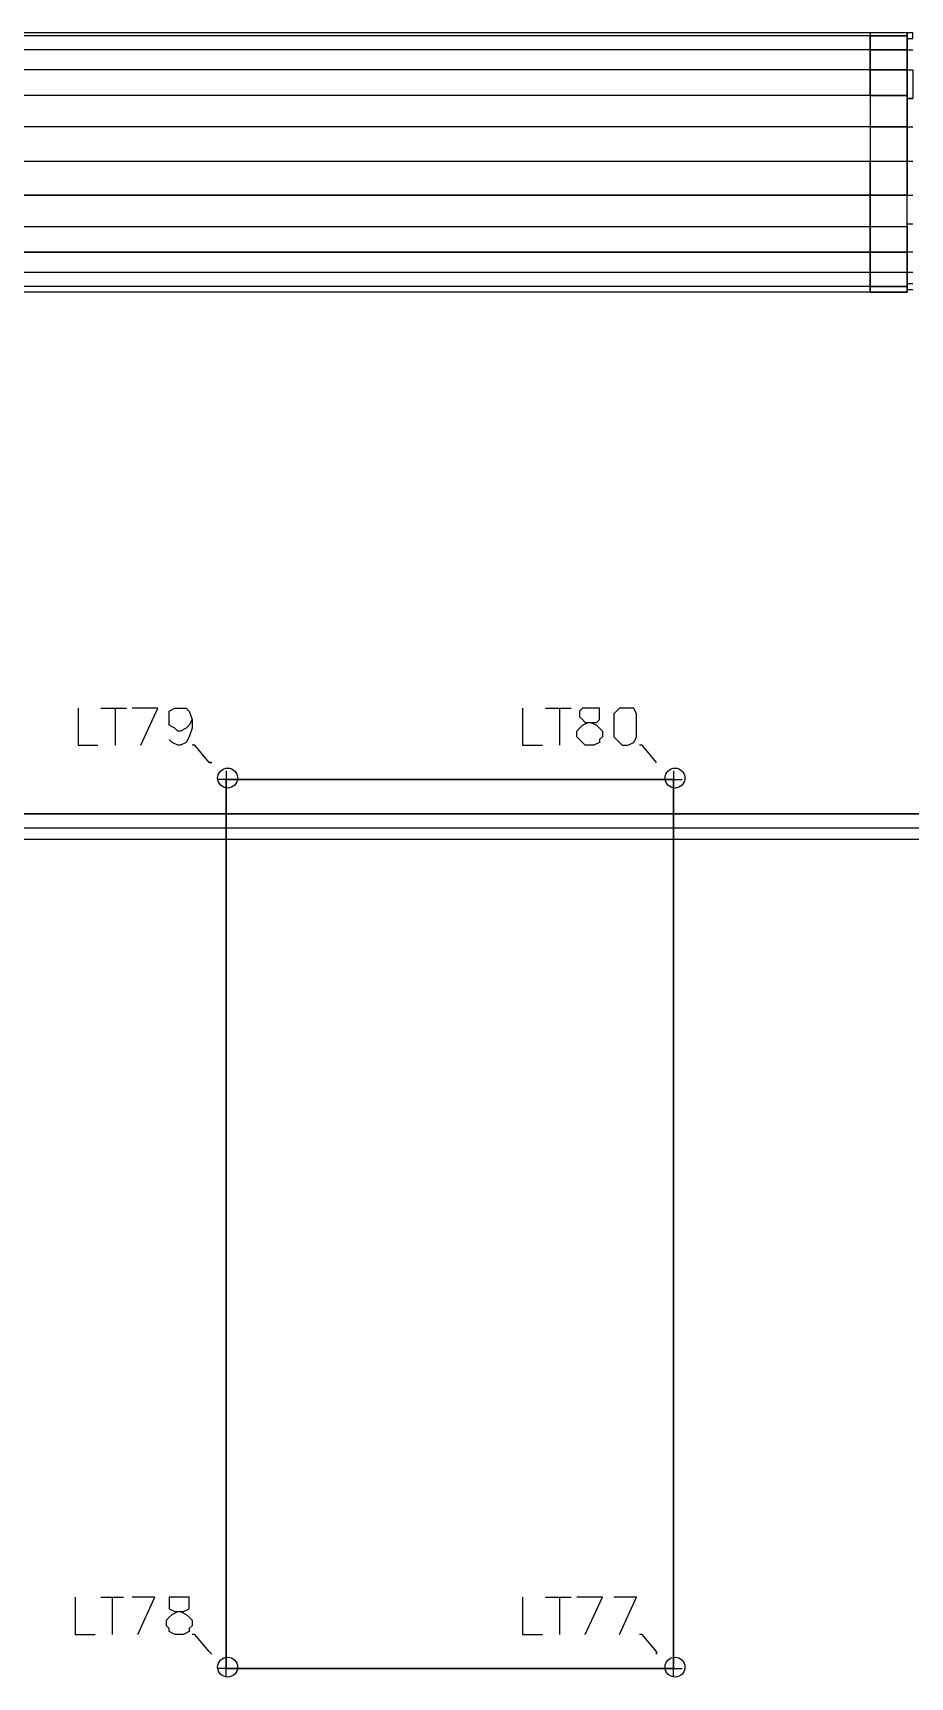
# Model space of a CAD drawing. Header units: metres. Extents: x 114 to 218, y 8 to 180.
# Drawn here: x 168.04 to 172.77, y 149.04 to 157.92 of the extents above; entities that cross this region are included whole.
import ezdxf

# ---------------------------------------------------------------- set-up
doc = ezdxf.new("R2010")
doc.units = ezdxf.units.M
doc.header["$MEASUREMENT"] = 0
for name, color, linetype in [('_Route', 7, 'Continuous'), ('E-LIGHT', 7, 'Continuous'), ('E-LIGHT-CLRANCE', 7, 'Continuous'), ('E-TFP-LIGHT', 7, 'Continuous'), ('M-SA2S-Conn', 7, 'Continuous'), ('M-SA2S-Round', 7, 'Continuous'), ('PL-NP-Pipe', 7, 'Continuous')]:
    doc.layers.add(name, color=color, linetype=linetype)

msp = doc.modelspace()

# ---------------------------------------------------------------- linework, layer by layer
at = {"layer": '_Route', "color": 4, "true_color": 0x00ffff}
msp.add_lwpolyline([(126.489, 153.6275), (187.0315, 153.6275), (202.3363, 153.6275)], dxfattribs=at)
msp.add_lwpolyline([(126.489, 153.6275), (187.0315, 153.6275), (202.3363, 153.6275)], dxfattribs=at)
at = {"layer": 'E-LIGHT', "color": 5, "true_color": 0x0000ff}
for points in [[(171.4959, 149.0899), (169.081, 149.0899), (169.081, 153.889), (171.4959, 153.889), (169.081, 153.889), (169.081, 149.0899), (171.4959, 149.0899)], [(169.081, 153.889), (169.081, 153.889)], [(169.081, 153.889), (169.081, 153.889)], [(171.4959, 153.889), (171.4959, 149.0899), (171.4959, 153.889)], [(171.4959, 153.889), (171.4959, 153.889)], [(171.4959, 153.889), (171.4959, 153.889)], [(169.081, 149.0899), (169.081, 149.0899)], [(169.081, 149.0899), (169.081, 149.0899)], [(171.4959, 149.0899), (171.4959, 149.0899)], [(171.4959, 149.0899), (171.4959, 149.0899)]]:
    msp.add_lwpolyline(points, dxfattribs=at)
at = {"layer": 'E-LIGHT-CLRANCE', "color": 150, "true_color": 0x007fff}
for points in [[(171.4959, 149.0899), (169.081, 149.0899), (169.081, 153.889), (171.4959, 153.889), (169.081, 153.889), (169.081, 149.0899), (171.4959, 149.0899)], [(169.081, 153.889), (169.081, 153.889)], [(169.081, 153.889), (169.081, 153.889)], [(171.4959, 153.889), (171.4959, 149.0899), (171.4959, 153.889)], [(171.4959, 153.889), (171.4959, 153.889)], [(171.4959, 153.889), (171.4959, 153.889)], [(169.081, 149.0899), (169.081, 149.0899)], [(169.081, 149.0899), (169.081, 149.0899)], [(171.4959, 149.0899), (171.4959, 149.0899)], [(171.4959, 149.0899), (171.4959, 149.0899)]]:
    msp.add_lwpolyline(points, dxfattribs=at)
at = {"layer": 'E-TFP-LIGHT', "color": 5, "true_color": 0x0000ff}
for points in [[(168.2812, 154.2735), (168.2812, 154.0736), (168.3888, 154.0736)], [(168.4042, 154.2735), (168.5426, 154.2735)], [(168.4811, 154.2735), (168.4811, 154.0736)], [(168.6196, 154.0736), (168.7119, 154.2735), (168.5734, 154.2735)], [(168.8964, 154.212), (168.881, 154.1813), (168.8657, 154.1659), (168.8349, 154.1505), (168.8195, 154.1505), (168.8041, 154.1659), (168.7734, 154.1813), (168.7734, 154.212), (168.7734, 154.2274), (168.7734, 154.2582), (168.8041, 154.2735), (168.8195, 154.2735), (168.8349, 154.2735), (168.8657, 154.2735), (168.881, 154.2582), (168.8964, 154.212), (168.8964, 154.1659), (168.881, 154.1197), (168.8657, 154.089), (168.8349, 154.0736), (168.8195, 154.0736), (168.7888, 154.089), (168.7734, 154.1043)], [(170.6807, 154.2735), (170.6807, 154.0736), (170.7884, 154.0736)], [(170.8038, 154.2735), (170.9422, 154.2735)], [(170.8807, 154.2735), (170.8807, 154.0736)], [(171.0191, 154.2735), (171.0037, 154.2735), (170.9884, 154.2582), (170.9884, 154.2274), (171.0037, 154.212), (171.0191, 154.1966), (171.0499, 154.1966), (171.0806, 154.1813), (171.096, 154.1659), (171.1114, 154.1505), (171.1114, 154.1197), (171.096, 154.1043), (171.096, 154.089), (171.0653, 154.0736), (171.0191, 154.0736), (171.0037, 154.089), (170.9884, 154.1043), (170.973, 154.1197), (170.973, 154.1505), (170.9884, 154.1659), (171.0037, 154.1813), (171.0345, 154.1966), (171.0806, 154.1966), (171.096, 154.212), (171.096, 154.2274), (171.096, 154.2582), (171.096, 154.2735), (171.0653, 154.2735), (171.0191, 154.2735)], [(171.2191, 154.2735), (171.2037, 154.2735), (171.1729, 154.2428), (171.1729, 154.1966), (171.1729, 154.1659), (171.1729, 154.1197), (171.2037, 154.089), (171.2191, 154.0736), (171.2498, 154.0736), (171.2806, 154.089), (171.296, 154.1197), (171.296, 154.1659), (171.296, 154.1966), (171.296, 154.2428), (171.2806, 154.2735), (171.2498, 154.2735), (171.2191, 154.2735)], [(168.9887, 153.9813), (168.9118, 154.0736), (168.8964, 154.0736)], [(171.4037, 153.9813), (171.3268, 154.0736), (171.3114, 154.0736)], [(168.9887, 153.9813), (169.0041, 153.9813), (169.0041, 153.9813), (168.9887, 153.9813), (168.9887, 153.9813)], [(169.081, 153.9352), (169.081, 153.889), (169.1272, 153.889)], [(171.4037, 153.9813), (171.4037, 153.9813), (171.4037, 153.9813), (171.4037, 153.9813)], [(171.4959, 153.9352), (171.4959, 153.889), (171.5421, 153.889)], [(169.081, 153.8429), (169.081, 153.889), (169.0349, 153.889)], [(169.081, 153.889), (169.081, 153.889)], [(169.081, 153.889), (169.081, 153.889)], [(169.1272, 153.889), (169.1272, 153.889)], [(171.4959, 153.8429), (171.4959, 153.889), (171.4498, 153.889)], [(171.4959, 153.889), (171.4959, 153.889)], [(171.4959, 153.889), (171.4959, 153.889)], [(171.5421, 153.889), (171.5421, 153.889)], [(168.2658, 149.4744), (168.2658, 149.2745), (168.3735, 149.2745)], [(168.4042, 149.4744), (168.5273, 149.4744)], [(168.4657, 149.4744), (168.4657, 149.2745)], [(168.6042, 149.2745), (168.6965, 149.4744), (168.5734, 149.4744)], [(168.8041, 149.4744), (168.7734, 149.4744), (168.7734, 149.4591), (168.7734, 149.4283), (168.7734, 149.4129), (168.8041, 149.3975), (168.8349, 149.3975), (168.8657, 149.3822), (168.881, 149.3668), (168.8964, 149.3514), (168.8964, 149.3206), (168.881, 149.3053), (168.881, 149.2899), (168.8503, 149.2745), (168.8041, 149.2745), (168.7734, 149.2899), (168.7734, 149.3053), (168.758, 149.3206), (168.758, 149.3514), (168.7734, 149.3668), (168.7888, 149.3822), (168.8195, 149.3975), (168.8503, 149.3975), (168.881, 149.4129), (168.881, 149.4283), (168.881, 149.4591), (168.881, 149.4744), (168.8503, 149.4744), (168.8041, 149.4744)], [(170.6807, 149.4744), (170.6807, 149.2745), (170.7884, 149.2745)], [(170.8038, 149.4744), (170.9422, 149.4744)], [(170.8807, 149.4744), (170.8807, 149.2745)], [(171.0191, 149.2745), (171.1114, 149.4744), (170.973, 149.4744)], [(171.2037, 149.2745), (171.296, 149.4744), (171.1729, 149.4744)], [(168.9887, 149.1822), (168.9118, 149.2745), (168.8964, 149.2745)], [(171.4037, 149.1822), (171.3268, 149.2745), (171.3114, 149.2745)], [(168.9887, 149.1822), (169.0041, 149.1668), (169.0041, 149.1668), (168.9887, 149.1822), (168.9887, 149.1822)], [(169.081, 149.1361), (169.081, 149.0899), (169.1272, 149.0899)], [(171.4037, 149.1822), (171.4037, 149.1668), (171.4037, 149.1668), (171.4037, 149.1822), (171.4037, 149.1822)], [(171.4959, 149.1361), (171.4959, 149.0899), (171.5421, 149.0899)], [(169.081, 149.0437), (169.081, 149.0899), (169.0349, 149.0899)], [(169.081, 149.0899), (169.081, 149.0899)], [(169.081, 149.0899), (169.081, 149.0899)], [(169.1272, 149.0899), (169.1272, 149.0899)], [(171.4959, 149.0437), (171.4959, 149.0899), (171.4498, 149.0899)], [(171.4959, 149.0899), (171.4959, 149.0899)], [(171.4959, 149.0899), (171.4959, 149.0899)], [(171.5421, 149.0899), (171.5421, 149.0899)]]:
    msp.add_lwpolyline(points, dxfattribs=at)
for centre in [(169.0887, 153.8967), (171.5036, 153.8967), (169.0887, 149.0976), (171.5036, 149.0976)]:
    msp.add_circle(centre, 0.0538, dxfattribs=at)
at = {"layer": 'M-SA2S-Conn', "color": 5, "true_color": 0x0000ff}
for points in [[(172.5573, 157.919), (172.5573, 157.9036), (172.7572, 157.9036), (172.7572, 157.919), (172.5573, 157.919), (172.5573, 157.9036)], [(172.5573, 157.919), (172.5573, 157.919)], [(172.5573, 157.9036), (172.5573, 157.8267), (172.7572, 157.8267), (172.7572, 157.9036)], [(172.5573, 157.8267), (172.5573, 157.9036), (172.7572, 157.9036)], [(172.5573, 157.9036), (172.5573, 157.9036)], [(172.5573, 157.9036), (172.5573, 157.9036)], [(172.7572, 156.8731), (172.7572, 157.0423), (172.7572, 157.2268), (172.7572, 157.4114), (172.7572, 157.5806), (172.7572, 157.7191), (172.7572, 157.8267), (172.7572, 157.9036), (172.7572, 157.919), (172.7572, 157.8882), (172.7572, 157.8267), (172.7572, 157.7191), (172.7572, 157.5652)], [(172.788, 157.8882), (172.788, 157.919), (172.7572, 157.919), (172.7572, 157.8882), (172.788, 157.8882)], [(172.7572, 157.919), (172.7572, 157.919)], [(172.7572, 157.919), (172.7572, 157.919)], [(172.7572, 157.9036), (172.7572, 157.9036)], [(172.7572, 157.9036), (172.7572, 157.9036)], [(172.5573, 157.8267), (172.5573, 157.7191), (172.7572, 157.7191), (172.7572, 157.8267)], [(172.5573, 157.7191), (172.5573, 157.8267), (172.7572, 157.8267)], [(172.5573, 157.8267), (172.5573, 157.8267)], [(172.5573, 157.8267), (172.5573, 157.8267)], [(172.7572, 157.8882), (172.788, 157.8882)], [(172.7572, 157.8882), (172.7572, 157.8267), (172.788, 157.8267)], [(172.7572, 157.8882), (172.7572, 157.8882)], [(172.7572, 157.8882), (172.7572, 157.8882)], [(172.7572, 157.8267), (172.788, 157.8267)], [(172.7572, 157.8267), (172.7572, 157.7191), (172.788, 157.7191)], [(172.7572, 157.8267), (172.7572, 157.8267)], [(172.7572, 157.8267), (172.7572, 157.8267)], [(172.7572, 157.8267), (172.7572, 157.8267)], [(172.7572, 157.8267), (172.7572, 157.8267)], [(172.5573, 157.7191), (172.5573, 157.5806), (172.7572, 157.5806), (172.7572, 157.7191)], [(172.7572, 157.5806), (172.5573, 157.5806), (172.5573, 157.7191), (172.7572, 157.7191)], [(172.5573, 157.7191), (172.5573, 157.7191)], [(172.5573, 157.7191), (172.5573, 157.7191)], [(172.7572, 157.7191), (172.788, 157.7191), (172.788, 157.5652), (172.7572, 157.5652), (172.7572, 157.4114), (172.788, 157.4114)], [(172.7572, 157.7191), (172.7572, 157.5652), (172.788, 157.5652)], [(172.7572, 157.7191), (172.7572, 157.7191)], [(172.7572, 157.7191), (172.7572, 157.7191)], [(172.7572, 157.7191), (172.7572, 157.7191)], [(172.7572, 157.7191), (172.7572, 157.7191)], [(172.5573, 157.5806), (172.5573, 157.4114), (172.5573, 157.2268)], [(172.5573, 157.5806), (172.5573, 157.4114), (172.7572, 157.4114), (172.7572, 157.5806)], [(172.5573, 157.5806), (172.5573, 157.5806)], [(172.5573, 157.5806), (172.5573, 157.5806)], [(172.7572, 157.5806), (172.7572, 157.5806)], [(172.7572, 157.5806), (172.7572, 157.5806)], [(172.7572, 157.5652), (172.7572, 157.4114), (172.788, 157.4114)], [(172.7572, 157.5652), (172.7572, 157.5652)], [(172.7572, 157.5652), (172.7572, 157.5652)], [(172.5573, 157.4114), (172.7572, 157.4114)], [(172.5573, 157.4114), (172.5573, 157.2268), (172.7572, 157.2268), (172.7572, 157.4114)], [(172.5573, 157.4114), (172.5573, 157.4114)], [(172.5573, 157.4114), (172.5573, 157.4114)], [(172.7572, 157.4114), (172.7572, 157.2268), (172.7572, 157.0423)], [(172.7572, 157.4114), (172.7572, 157.2268), (172.788, 157.2268)], [(172.7572, 157.4114), (172.7572, 157.4114)], [(172.7572, 157.4114), (172.7572, 157.4114)], [(172.7572, 157.4114), (172.7572, 157.4114)], [(172.7572, 157.4114), (172.7572, 157.4114)], [(172.5573, 157.0423), (172.5573, 157.2268), (172.7572, 157.2268)], [(172.5573, 157.2268), (172.5573, 157.0423), (172.7572, 157.0423), (172.7572, 157.2268)], [(172.5573, 157.2268), (172.5573, 157.2268)], [(172.5573, 157.2268), (172.5573, 157.2268)], [(172.7572, 157.2268), (172.788, 157.2268)], [(172.7572, 157.2268), (172.7572, 157.0423), (172.788, 157.0423)], [(172.7572, 157.2268), (172.7572, 157.2268)], [(172.7572, 157.2268), (172.7572, 157.2268)], [(172.7572, 157.2268), (172.7572, 157.2268)], [(172.7572, 157.2268), (172.7572, 157.2268)], [(172.5573, 156.8731), (172.5573, 157.0423), (172.7572, 157.0423)], [(172.5573, 157.0423), (172.5573, 156.8731), (172.7572, 156.8731), (172.7572, 157.0423)], [(172.5573, 157.0423), (172.5573, 157.0423)], [(172.5573, 157.0423), (172.5573, 157.0423)], [(172.7572, 156.8884), (172.7572, 157.0423), (172.788, 157.0423)], [(172.7572, 156.7346), (172.7572, 156.8884), (172.7572, 157.0423)], [(172.7572, 157.0423), (172.7572, 157.0423)], [(172.7572, 157.0423), (172.7572, 157.0423)], [(172.7572, 157.0423), (172.7572, 157.0423)], [(172.7572, 157.0423), (172.7572, 157.0423)], [(172.5573, 156.7346), (172.5573, 156.8731), (172.7572, 156.8731), (172.7572, 156.7346)], [(172.5573, 156.8731), (172.5573, 156.7346), (172.7572, 156.7346), (172.7572, 156.8731)], [(172.5573, 156.8731), (172.5573, 156.8731)], [(172.5573, 156.8731), (172.5573, 156.8731)], [(172.788, 156.7346), (172.7572, 156.7346), (172.7572, 156.8884), (172.788, 156.8884)], [(172.7572, 156.8884), (172.788, 156.8884)], [(172.7572, 156.8884), (172.7572, 156.8884)], [(172.7572, 156.8884), (172.7572, 156.8884)], [(172.7572, 156.8731), (172.7572, 156.8731)], [(172.7572, 156.8731), (172.7572, 156.8731)], [(172.5573, 156.627), (172.5573, 156.7346), (172.7572, 156.7346), (172.7572, 156.627)], [(172.5573, 156.7346), (172.5573, 156.627), (172.7572, 156.627), (172.7572, 156.7346)], [(172.5573, 156.7346), (172.5573, 156.7346)], [(172.5573, 156.7346), (172.5573, 156.7346)], [(172.7572, 156.7346), (172.7572, 156.627), (172.7572, 156.5654)], [(172.788, 156.7346), (172.7572, 156.7346), (172.7572, 156.627), (172.788, 156.627)], [(172.7572, 156.7346), (172.7572, 156.7346)], [(172.7572, 156.7346), (172.7572, 156.7346)], [(172.7572, 156.7346), (172.7572, 156.7346)], [(172.7572, 156.7346), (172.7572, 156.7346)], [(172.5573, 156.55), (172.5573, 156.627), (172.7572, 156.627), (172.7572, 156.55)], [(172.5573, 156.627), (172.5573, 156.55), (172.7572, 156.55), (172.7572, 156.627)], [(172.5573, 156.627), (172.5573, 156.627)], [(172.5573, 156.627), (172.5573, 156.627)], [(172.7572, 156.627), (172.788, 156.627)], [(172.7572, 156.627), (172.7572, 156.5654), (172.788, 156.5654)], [(172.7572, 156.627), (172.7572, 156.627)], [(172.7572, 156.627), (172.7572, 156.627)], [(172.7572, 156.627), (172.7572, 156.627)], [(172.7572, 156.627), (172.7572, 156.627)], [(172.7572, 156.5347), (172.7572, 156.5654), (172.788, 156.5654)], [(172.7572, 156.5654), (172.7572, 156.5347), (172.788, 156.5347)], [(172.7572, 156.5654), (172.7572, 156.5654)], [(172.7572, 156.5654), (172.7572, 156.5654)], [(172.5573, 156.5193), (172.5573, 156.55), (172.7572, 156.55), (172.7572, 156.5193)], [(172.5573, 156.55), (172.5573, 156.5193), (172.7572, 156.5193), (172.7572, 156.55)], [(172.5573, 156.55), (172.5573, 156.55)], [(172.5573, 156.55), (172.5573, 156.55)], [(172.5573, 156.5193), (172.5573, 156.5193)], [(172.7572, 156.55), (172.7572, 156.55)], [(172.7572, 156.55), (172.7572, 156.55)], [(172.7572, 156.5347), (172.7572, 156.5347)], [(172.7572, 156.5193), (172.7572, 156.5193)]]:
    msp.add_lwpolyline(points, dxfattribs=at)
at = {"layer": 'M-SA2S-Round', "color": 5, "true_color": 0x0000ff}
for points in [[(172.7572, 157.8267), (172.7572, 157.9036), (166.7584, 157.9036), (166.7584, 157.919)], [(172.7572, 157.9036), (172.7572, 157.919), (166.7584, 157.919), (166.7584, 157.9036)], [(172.7572, 157.919), (172.7572, 157.9036), (166.7584, 157.9036), (166.7584, 157.8267)], [(172.7572, 157.7191), (172.7572, 157.8267), (166.7584, 157.8267), (166.7584, 157.9036)], [(172.7572, 157.9036), (172.7572, 157.8267), (166.7584, 157.8267), (166.7584, 157.7191)], [(172.7572, 157.919), (172.7572, 157.919)], [(172.7572, 157.9036), (172.7572, 157.9036)], [(172.7572, 157.9036), (172.7572, 157.9036)], [(172.7572, 157.5806), (172.7572, 157.7191), (166.7584, 157.7191), (166.7584, 157.8267)], [(172.7572, 157.8267), (172.7572, 157.7191), (166.7584, 157.7191), (166.7584, 157.5806)], [(172.7572, 157.8267), (172.7572, 157.8267)], [(172.7572, 157.8267), (172.7572, 157.8267)], [(172.7572, 157.4114), (172.7572, 157.5806), (166.7584, 157.5806), (166.7584, 157.7191)], [(172.7572, 157.7191), (172.7572, 157.5806), (166.7584, 157.5806), (166.7584, 157.4114)], [(172.7572, 157.7191), (172.7572, 157.7191)], [(172.7572, 157.7191), (172.7572, 157.7191)], [(172.7572, 157.2268), (172.7572, 157.4114), (166.7584, 157.4114), (166.7584, 157.5806)], [(172.7572, 157.5806), (172.7572, 157.4114), (166.7584, 157.4114), (166.7584, 157.2268), (172.7572, 157.2268), (172.7572, 157.4114)], [(172.7572, 157.5806), (172.7572, 157.5806)], [(172.7572, 157.5806), (172.7572, 157.5806)], [(172.7572, 157.4114), (172.7572, 157.4114)], [(172.7572, 157.4114), (172.7572, 157.4114)], [(166.7584, 157.2268), (166.7584, 157.0423), (172.7572, 157.0423), (172.7572, 157.2268)], [(172.7572, 156.8731), (172.7572, 157.0423), (166.7584, 157.0423), (166.7584, 157.2268), (172.7572, 157.2268), (172.7572, 157.0423)], [(172.7572, 157.2268), (172.7572, 157.2268)], [(172.7572, 157.2268), (172.7572, 157.2268)], [(166.7584, 157.0423), (166.7584, 156.8731), (172.7572, 156.8731), (172.7572, 157.0423)], [(172.7572, 157.0423), (172.7572, 157.0423)], [(172.7572, 157.0423), (172.7572, 157.0423)], [(166.7584, 156.8731), (166.7584, 156.7346), (172.7572, 156.7346), (172.7572, 156.8731)], [(166.7584, 156.7346), (166.7584, 156.8731), (172.7572, 156.8731)], [(172.7572, 156.7346), (172.7572, 156.8731)], [(172.7572, 156.8731), (172.7572, 156.8731)], [(172.7572, 156.8731), (172.7572, 156.8731)], [(166.7584, 156.7346), (166.7584, 156.627), (172.7572, 156.627), (172.7572, 156.7346)], [(172.7572, 156.5193), (172.7572, 156.55), (166.7584, 156.55), (166.7584, 156.627), (172.7572, 156.627), (172.7572, 156.7346), (166.7584, 156.7346), (166.7584, 156.627)], [(172.7572, 156.7346), (172.7572, 156.7346)], [(172.7572, 156.7346), (172.7572, 156.7346)], [(172.7572, 156.627), (172.7572, 156.55), (166.7584, 156.55), (166.7584, 156.5193)], [(172.7572, 156.55), (172.7572, 156.627)], [(172.7572, 156.627), (172.7572, 156.627)], [(172.7572, 156.627), (172.7572, 156.627)], [(172.7572, 156.55), (172.7572, 156.5193), (166.7584, 156.5193), (166.7584, 156.55)], [(172.7572, 156.55), (172.7572, 156.55)], [(172.7572, 156.55), (172.7572, 156.55)], [(172.7572, 156.5193), (172.7572, 156.5193)]]:
    msp.add_lwpolyline(points, dxfattribs=at)
at = {"layer": 'PL-NP-Pipe', "color": 61, "true_color": 0xdfff7f}
for points in [[(143.2243, 153.7044), (143.2243, 153.6736), (143.2243, 153.6275), (143.2243, 153.5814), (143.2243, 153.566), (143.2243, 153.5814), (143.2243, 153.6275), (143.2243, 153.6736), (143.2243, 153.7044), (186.9238, 153.7044)], [(186.9238, 153.7044), (143.2243, 153.7044)], [(143.2243, 153.7044), (143.2243, 153.6736), (143.2243, 153.6275), (143.2243, 153.5814), (143.2243, 153.566), (143.2243, 153.5814), (143.2243, 153.6275), (143.2243, 153.6736), (143.2243, 153.7044), (186.9238, 153.7044)], [(186.9238, 153.7044), (143.2243, 153.7044)], [(143.2243, 153.6275), (186.9238, 153.6275)], [(143.2243, 153.6275), (143.2243, 153.6275), (186.9238, 153.6275)], [(143.2243, 153.6275), (186.9238, 153.6275)], [(143.2243, 153.6275), (143.2243, 153.6275), (186.9238, 153.6275)], [(143.2243, 153.566), (186.9238, 153.566)], [(143.2243, 153.566), (186.9238, 153.566)], [(143.2243, 153.566), (186.9238, 153.566)], [(143.2243, 153.566), (186.9238, 153.566)]]:
    msp.add_lwpolyline(points, dxfattribs=at)

doc.saveas('drawing.dxf')
